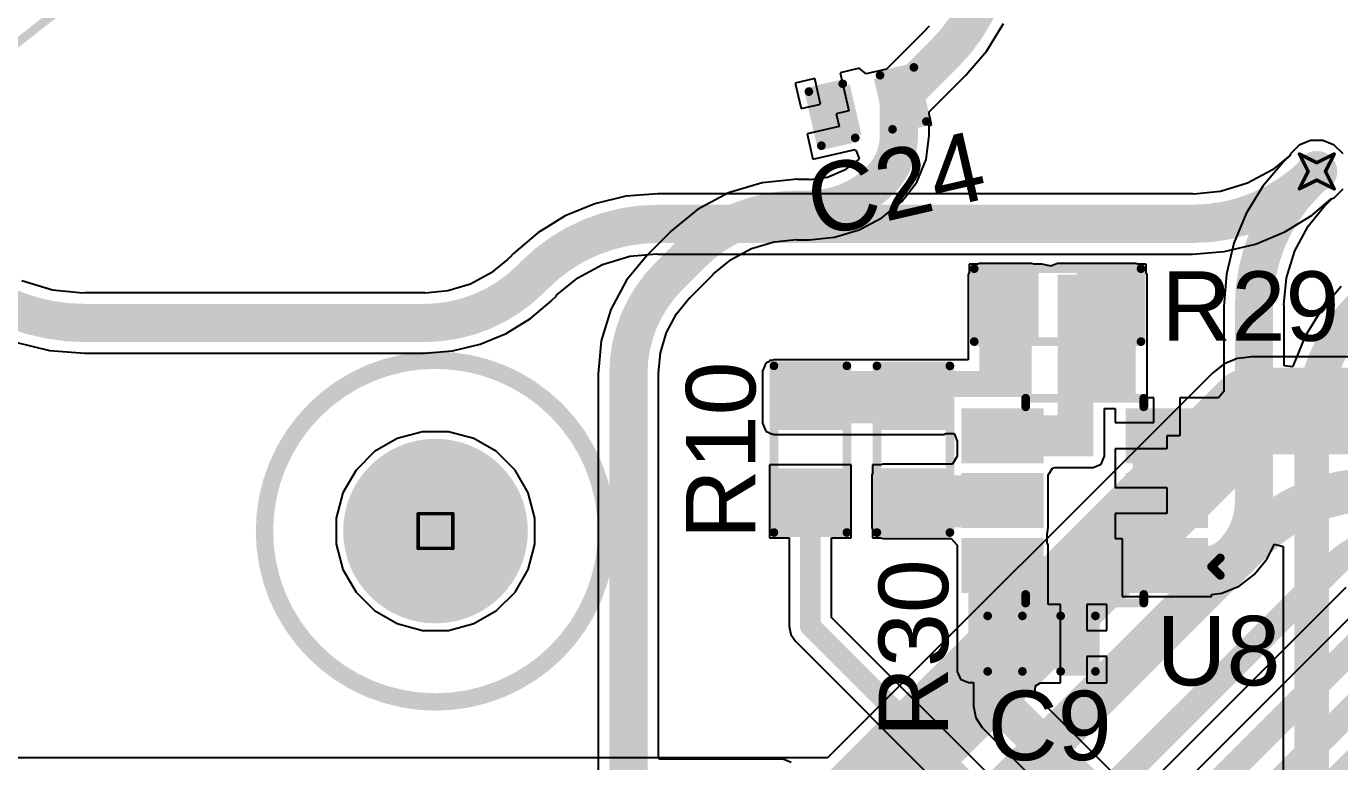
# Model space of a CAD drawing. Header units: millimetres. Extents: x -2 to 282, y -53 to 22.
# Drawn here: x 10.03 to 29.23, y -6.78 to 3.98 of the extents above; entities that cross this region are included whole.
import ezdxf

# ---------------------------------------------------------------- set-up
doc = ezdxf.new("R2010")
doc.units = ezdxf.units.MM
for name, color, linetype in [('BottomLayer', 5, 'Continuous'), ('BottomSolder', 6, 'Continuous'), ('DrillDrawing', 1, 'Continuous'), ('Mechanical1', 6, 'Continuous'), ('Mechanical2', 216, 'Continuous'), ('MultiLayer', 9, 'Continuous'), ('PadHoleLayer', 156, 'Continuous'), ('TopLayer', 1, 'Continuous'), ('TopOverlay', 2, 'Continuous'), ('TopPaste', 8, 'Continuous'), ('TopSolder', 216, 'Continuous'), ('ViaHoleLayer', 16, 'Continuous')]:
    doc.layers.add(name, color=color, linetype=linetype)
doc.styles.add('Arial', font='', dxfattribs={"height": 0.2})
doc.styles.get('Arial').set_extended_font_data('Arial')

# ---------------------------------------------------------------- blocks, each defined once
blk = doc.blocks.new('R___0603_11')
at = {"layer": 'TopLayer'}
for points in [[(-0.381, 0.4445), (-0.381, -0.4445), (-1.143, -0.4445), (-1.143, 0.4445)], [(1.143, 0.4445), (1.143, -0.4445), (0.381, -0.4445), (0.381, 0.4445)]]:
    blk.add_hatch(color=1, dxfattribs=at).paths.add_polyline_path(points)
at = {"layer": 'TopPaste'}
for points in [[(-0.381, 0.4445), (-0.381, -0.4445), (-1.143, -0.4445), (-1.143, 0.4445)], [(1.143, 0.4445), (1.143, -0.4445), (0.381, -0.4445), (0.381, 0.4445)]]:
    blk.add_hatch(color=8, dxfattribs=at).paths.add_polyline_path(points)
at = {"layer": 'TopSolder'}
for points in [[(-0.2794, 0.5461), (-0.2794, -0.5461), (-1.2446, -0.5461), (-1.2446, 0.5461)], [(1.2446, 0.5461), (1.2446, -0.5461), (0.2794, -0.5461), (0.2794, 0.5461)]]:
    blk.add_hatch(color=216, dxfattribs=at).paths.add_polyline_path(points)
at = {"layer": 'TopOverlay', "const_width": 0.127}
for points in [[(-1.2192, 0.5334), (-1.2192, -0.5334)], [(-1.2192, 0.5334), (1.2192, 0.5334)], [(1.2192, 0.5334), (1.2192, -0.5334)], [(-1.2192, -0.5334), (1.2192, -0.5334)]]:
    blk.add_lwpolyline(points, dxfattribs=at)
at = {"layer": 'TopOverlay', "const_width": 0.0635}
for points in [[(-1.25095, 0.5334, 1), (-1.18745, 0.5334, 1)], [(-1.25095, 0.5334, 1), (-1.18745, 0.5334, 1)], [(1.18745, 0.5334, 1), (1.25095, 0.5334, 1)], [(1.18745, 0.5334, 1), (1.25095, 0.5334, 1)], [(-1.25095, -0.5334, 1), (-1.18745, -0.5334, 1)], [(-1.25095, -0.5334, 1), (-1.18745, -0.5334, 1)], [(1.18745, -0.5334, 1), (1.25095, -0.5334, 1)], [(1.18745, -0.5334, 1), (1.25095, -0.5334, 1)]]:
    blk.add_lwpolyline(points, format="xyb", close=True, dxfattribs=at)
blk = doc.blocks.new('R___0603_12')
at = {"layer": 'TopLayer'}
for points in [[(-0.381, 0.4445), (-0.381, -0.4445), (-1.143, -0.4445), (-1.143, 0.4445)], [(1.143, 0.4445), (1.143, -0.4445), (0.381, -0.4445), (0.381, 0.4445)]]:
    blk.add_hatch(color=1, dxfattribs=at).paths.add_polyline_path(points)
at = {"layer": 'TopPaste'}
for points in [[(-0.381, 0.4445), (-0.381, -0.4445), (-1.143, -0.4445), (-1.143, 0.4445)], [(1.143, 0.4445), (1.143, -0.4445), (0.381, -0.4445), (0.381, 0.4445)]]:
    blk.add_hatch(color=8, dxfattribs=at).paths.add_polyline_path(points)
at = {"layer": 'TopSolder'}
for points in [[(-0.2794, 0.5461), (-0.2794, -0.5461), (-1.2446, -0.5461), (-1.2446, 0.5461)], [(1.2446, 0.5461), (1.2446, -0.5461), (0.2794, -0.5461), (0.2794, 0.5461)]]:
    blk.add_hatch(color=216, dxfattribs=at).paths.add_polyline_path(points)
at = {"layer": 'TopOverlay', "const_width": 0.127}
for points in [[(1.2192, 0.5334), (-1.2192, 0.5334)], [(-1.2192, 0.5334), (-1.2192, -0.5334)], [(1.2192, 0.5334), (1.2192, -0.5334)], [(1.2192, -0.5334), (-1.2192, -0.5334)]]:
    blk.add_lwpolyline(points, dxfattribs=at)
at = {"layer": 'TopOverlay', "const_width": 0.0635}
for points in [[(-1.25095, 0.5334, 1), (-1.18745, 0.5334, 1)], [(-1.25095, 0.5334, 1), (-1.18745, 0.5334, 1)], [(1.18745, 0.5334, 1), (1.25095, 0.5334, 1)], [(1.18745, 0.5334, 1), (1.25095, 0.5334, 1)], [(-1.25095, -0.5334, 1), (-1.18745, -0.5334, 1)], [(-1.25095, -0.5334, 1), (-1.18745, -0.5334, 1)], [(1.18745, -0.5334, 1), (1.25095, -0.5334, 1)], [(1.18745, -0.5334, 1), (1.25095, -0.5334, 1)]]:
    blk.add_lwpolyline(points, format="xyb", close=True, dxfattribs=at)
blk = doc.blocks.new('TS_1087E_B3D2_18')
at = {"layer": 'BottomLayer'}
h = blk.add_hatch(color=5, dxfattribs=at)
edge = h.paths.add_edge_path()
edge.add_arc((-1.05, 3.2), 0.9, 0, 360)
h = blk.add_hatch(color=5, dxfattribs=at)
edge = h.paths.add_edge_path()
edge.add_arc((1.05, 2.15), 0.8, 0, 360)
h = blk.add_hatch(color=5, dxfattribs=at)
edge = h.paths.add_edge_path()
edge.add_arc((1.05, -2.15), 0.8, 0, 360)
h = blk.add_hatch(color=5, dxfattribs=at)
edge = h.paths.add_edge_path()
edge.add_arc((-1.05, -3.2), 0.9, 0, 360)
at = {"layer": 'BottomSolder'}
h = blk.add_hatch(color=6, dxfattribs=at)
edge = h.paths.add_edge_path()
edge.add_arc((-1.05, 3.2), 1.002, 0, 360)
h = blk.add_hatch(color=6, dxfattribs=at)
edge = h.paths.add_edge_path()
edge.add_arc((1.05, 2.15), 0.902, 0, 360)
h = blk.add_hatch(color=6, dxfattribs=at)
edge = h.paths.add_edge_path()
edge.add_arc((1.05, -2.15), 0.902, 0, 360)
h = blk.add_hatch(color=6, dxfattribs=at)
edge = h.paths.add_edge_path()
edge.add_arc((-1.05, -3.2), 1.002, 0, 360)
at = {"layer": 'MultiLayer'}
h = blk.add_hatch(color=9, dxfattribs=at)
edge = h.paths.add_edge_path()
edge.add_arc((-1.05, 3.2), 0.9, 0, 360)
h = blk.add_hatch(color=9, dxfattribs=at)
edge = h.paths.add_edge_path()
edge.add_arc((1.05, 2.15), 0.8, 0, 360)
h = blk.add_hatch(color=9, dxfattribs=at)
edge = h.paths.add_edge_path()
edge.add_arc((1.05, -2.15), 0.8, 0, 360)
h = blk.add_hatch(color=9, dxfattribs=at)
edge = h.paths.add_edge_path()
edge.add_arc((-1.05, -3.2), 0.9, 0, 360)
at = {"layer": 'PadHoleLayer'}
h = blk.add_hatch(color=156, dxfattribs=at)
edge = h.paths.add_edge_path()
edge.add_arc((-1.05, 3.2), 0.5, 0, 360)
h = blk.add_hatch(color=156, dxfattribs=at)
edge = h.paths.add_edge_path()
edge.add_arc((1.05, 2.15), 0.45, 0, 360)
h = blk.add_hatch(color=156, dxfattribs=at)
edge = h.paths.add_edge_path()
edge.add_arc((1.05, -2.15), 0.45, 0, 360)
h = blk.add_hatch(color=156, dxfattribs=at)
edge = h.paths.add_edge_path()
edge.add_arc((-1.05, -3.2), 0.5, 0, 360)
at = {"layer": 'TopLayer'}
h = blk.add_hatch(color=1, dxfattribs=at)
edge = h.paths.add_edge_path()
edge.add_arc((-1.05, 3.2), 0.9, 0, 360)
h = blk.add_hatch(color=1, dxfattribs=at)
edge = h.paths.add_edge_path()
edge.add_arc((1.05, 2.15), 0.8, 0, 360)
h = blk.add_hatch(color=1, dxfattribs=at)
edge = h.paths.add_edge_path()
edge.add_arc((1.05, -2.15), 0.8, 0, 360)
h = blk.add_hatch(color=1, dxfattribs=at)
edge = h.paths.add_edge_path()
edge.add_arc((-1.05, -3.2), 0.9, 0, 360)
at = {"layer": 'TopSolder'}
h = blk.add_hatch(color=216, dxfattribs=at)
edge = h.paths.add_edge_path()
edge.add_arc((-1.05, 3.2), 1.002, 0, 360)
h = blk.add_hatch(color=216, dxfattribs=at)
edge = h.paths.add_edge_path()
edge.add_arc((1.05, 2.15), 0.902, 0, 360)
h = blk.add_hatch(color=216, dxfattribs=at)
edge = h.paths.add_edge_path()
edge.add_arc((1.05, -2.15), 0.902, 0, 360)
h = blk.add_hatch(color=216, dxfattribs=at)
edge = h.paths.add_edge_path()
edge.add_arc((-1.05, -3.2), 1.002, 0, 360)
at = {"layer": 'TopOverlay', "const_width": 0.127}
for points in [[(0.203, 3.937), (1.194, 3.937)], [(1.194, 3.175), (1.194, 3.937)], [(-1.575, -1.854), (-1.575, 1.93)], [(-2.007, 1.168), (-1.579, 1.168)], [(-2.007, -1.092), (-2.007, 1.168)], [(-1.575, 1.164), (-1.579, 1.168)], [(1.194, -0.991), (1.194, 1.092)], [(-2.007, -1.092), (-1.579, -1.092)], [(1.194, -3.937), (1.194, -3.175)], [(0.203, -3.937), (1.194, -3.937)]]:
    blk.add_lwpolyline(points, dxfattribs=at)
at = {"layer": 'TopOverlay', "const_width": 0.0635}
for points in [[(0.171, 3.937, 1), (0.235, 3.937, 1)], [(1.162, 3.937, 1), (1.226, 3.937, 1)], [(1.162, 3.937, 1), (1.226, 3.937, 1)], [(1.162, 3.175, 1), (1.226, 3.175, 1)], [(-1.607, 1.93, 1), (-1.543, 1.93, 1)], [(-2.038, 1.168, 1), (-1.975, 1.168, 1)], [(-2.038, 1.168, 1), (-1.975, 1.168, 1)], [(-1.611, 1.168, 1), (-1.548, 1.168, 1)], [(-1.611, 1.168, 1), (-1.548, 1.168, 1)], [(-1.607, 1.164, 1), (-1.543, 1.164, 1)], [(1.162, 1.092, 1), (1.226, 1.092, 1)], [(1.162, -0.991, 1), (1.226, -0.991, 1)], [(-2.038, -1.092, 1), (-1.975, -1.092, 1)], [(-2.038, -1.092, 1), (-1.975, -1.092, 1)], [(-1.611, -1.092, 1), (-1.548, -1.092, 1)], [(-1.607, -1.854, 1), (-1.543, -1.854, 1)], [(1.162, -3.175, 1), (1.226, -3.175, 1)], [(0.171, -3.937, 1), (0.235, -3.937, 1)], [(1.162, -3.937, 1), (1.226, -3.937, 1)], [(1.162, -3.937, 1), (1.226, -3.937, 1)]]:
    blk.add_lwpolyline(points, format="xyb", close=True, dxfattribs=at)
blk = doc.blocks.new('C___0402_34')
at = {"layer": 'TopLayer'}
for points in [[(-0.699, -0.318), (-0.699, 0.318), (-0.241, 0.318), (-0.241, -0.318)], [(0.241, -0.318), (0.241, 0.318), (0.699, 0.318), (0.699, -0.318)]]:
    blk.add_hatch(color=1, dxfattribs=at).paths.add_polyline_path(points)
at = {"layer": 'TopPaste'}
for points in [[(-0.699, -0.318), (-0.699, 0.318), (-0.241, 0.318), (-0.241, -0.318)], [(0.241, -0.318), (0.241, 0.318), (0.699, 0.318), (0.699, -0.318)]]:
    blk.add_hatch(color=8, dxfattribs=at).paths.add_polyline_path(points)
at = {"layer": 'TopSolder'}
for points in [[(-0.759, -0.377), (-0.759, 0.377), (-0.181, 0.377), (-0.181, -0.377)], [(0.181, -0.377), (0.181, 0.377), (0.759, 0.377), (0.759, -0.377)]]:
    blk.add_hatch(color=216, dxfattribs=at).paths.add_polyline_path(points)
at = {"layer": 'TopOverlay', "const_width": 0.127}
for points in [[(-0.279, 0.406), (-0.787, 0.406)], [(-0.787, -0.406), (-0.787, 0.406)], [(0.787, 0.406), (0.279, 0.406)], [(0.787, -0.406), (0.787, 0.406)], [(-0.279, -0.406), (-0.787, -0.406)], [(0.787, -0.406), (0.279, -0.406)]]:
    blk.add_lwpolyline(points, dxfattribs=at)
at = {"layer": 'TopOverlay', "const_width": 0.0635}
for points in [[(-0.819, 0.406, 1), (-0.756, 0.406, 1)], [(-0.819, 0.406, 1), (-0.756, 0.406, 1)], [(-0.311, 0.406, 1), (-0.248, 0.406, 1)], [(0.248, 0.406, 1), (0.311, 0.406, 1)], [(0.756, 0.406, 1), (0.819, 0.406, 1)], [(0.756, 0.406, 1), (0.819, 0.406, 1)], [(-0.819, -0.406, 1), (-0.756, -0.406, 1)], [(-0.819, -0.406, 1), (-0.756, -0.406, 1)], [(-0.311, -0.406, 1), (-0.248, -0.406, 1)], [(0.248, -0.406, 1), (0.311, -0.406, 1)], [(0.756, -0.406, 1), (0.819, -0.406, 1)], [(0.756, -0.406, 1), (0.819, -0.406, 1)]]:
    blk.add_lwpolyline(points, format="xyb", close=True, dxfattribs=at)
blk = doc.blocks.new('R___0603_40')
at = {"layer": 'TopLayer'}
for points in [[(-0.381, 0.4445), (-0.381, -0.4445), (-1.143, -0.4445), (-1.143, 0.4445)], [(1.143, 0.4445), (1.143, -0.4445), (0.381, -0.4445), (0.381, 0.4445)]]:
    blk.add_hatch(color=1, dxfattribs=at).paths.add_polyline_path(points)
at = {"layer": 'TopPaste'}
for points in [[(-0.381, 0.4445), (-0.381, -0.4445), (-1.143, -0.4445), (-1.143, 0.4445)], [(1.143, 0.4445), (1.143, -0.4445), (0.381, -0.4445), (0.381, 0.4445)]]:
    blk.add_hatch(color=8, dxfattribs=at).paths.add_polyline_path(points)
at = {"layer": 'TopSolder'}
for points in [[(-0.2794, 0.5461), (-0.2794, -0.5461), (-1.2446, -0.5461), (-1.2446, 0.5461)], [(1.2446, 0.5461), (1.2446, -0.5461), (0.2794, -0.5461), (0.2794, 0.5461)]]:
    blk.add_hatch(color=216, dxfattribs=at).paths.add_polyline_path(points)
at = {"layer": 'TopOverlay', "const_width": 0.127}
for points in [[(1.2192, 0.5334), (-1.2192, 0.5334)], [(-1.2192, -0.5334), (-1.2192, 0.5334)], [(1.2192, -0.5334), (1.2192, 0.5334)], [(1.2192, -0.5334), (-1.2192, -0.5334)]]:
    blk.add_lwpolyline(points, dxfattribs=at)
at = {"layer": 'TopOverlay', "const_width": 0.0635}
for points in [[(-1.25095, 0.5334, 1), (-1.18745, 0.5334, 1)], [(-1.25095, 0.5334, 1), (-1.18745, 0.5334, 1)], [(1.18745, 0.5334, 1), (1.25095, 0.5334, 1)], [(1.18745, 0.5334, 1), (1.25095, 0.5334, 1)], [(-1.25095, -0.5334, 1), (-1.18745, -0.5334, 1)], [(-1.25095, -0.5334, 1), (-1.18745, -0.5334, 1)], [(1.18745, -0.5334, 1), (1.25095, -0.5334, 1)], [(1.18745, -0.5334, 1), (1.25095, -0.5334, 1)]]:
    blk.add_lwpolyline(points, format="xyb", close=True, dxfattribs=at)
blk = doc.blocks.new('C___0402_68')
at = {"layer": 'TopLayer'}
for points in [[(-0.699, -0.318), (-0.699, 0.318), (-0.241, 0.318), (-0.241, -0.318)], [(0.241, -0.318), (0.241, 0.318), (0.699, 0.318), (0.699, -0.318)]]:
    blk.add_hatch(color=1, dxfattribs=at).paths.add_polyline_path(points)
at = {"layer": 'TopPaste'}
for points in [[(-0.699, -0.318), (-0.699, 0.318), (-0.241, 0.318), (-0.241, -0.318)], [(0.241, -0.318), (0.241, 0.318), (0.699, 0.318), (0.699, -0.318)]]:
    blk.add_hatch(color=8, dxfattribs=at).paths.add_polyline_path(points)
at = {"layer": 'TopSolder'}
for points in [[(-0.758, -0.377), (-0.758, 0.377), (-0.181, 0.377), (-0.181, -0.377)], [(0.181, -0.377), (0.181, 0.377), (0.758, 0.377), (0.758, -0.377)]]:
    blk.add_hatch(color=216, dxfattribs=at).paths.add_polyline_path(points)
at = {"layer": 'TopOverlay', "const_width": 0.127}
for points in [[(-0.279, 0.406), (-0.787, 0.406)], [(-0.787, 0.406), (-0.787, -0.406)], [(0.787, 0.406), (0.279, 0.406)], [(0.787, 0.406), (0.787, -0.406)], [(-0.279, -0.406), (-0.787, -0.406)], [(0.787, -0.406), (0.279, -0.406)]]:
    blk.add_lwpolyline(points, dxfattribs=at)
at = {"layer": 'TopOverlay', "const_width": 0.0635}
for points in [[(-0.819, 0.406, 1), (-0.756, 0.406, 1)], [(-0.819, 0.406, 1), (-0.756, 0.406, 1)], [(-0.311, 0.406, 1), (-0.248, 0.406, 1)], [(0.248, 0.406, 1), (0.311, 0.406, 1)], [(0.756, 0.406, 1), (0.819, 0.406, 1)], [(0.756, 0.406, 1), (0.819, 0.406, 1)], [(-0.819, -0.406, 1), (-0.756, -0.406, 1)], [(-0.819, -0.406, 1), (-0.756, -0.406, 1)], [(-0.311, -0.406, 1), (-0.248, -0.406, 1)], [(0.248, -0.406, 1), (0.311, -0.406, 1)], [(0.756, -0.406, 1), (0.819, -0.406, 1)], [(0.756, -0.406, 1), (0.819, -0.406, 1)]]:
    blk.add_lwpolyline(points, format="xyb", close=True, dxfattribs=at)
blk = doc.blocks.new('TSOT_23_6_73')
at = {"layer": 'TopLayer'}
for points in [[(-1.7, 1.25), (-0.7, 1.25), (-0.7, 0.65), (-1.7, 0.65)], [(0.7, 1.25), (1.7, 1.25), (1.7, 0.65), (0.7, 0.65)], [(-1.7, 0.3), (-0.7, 0.3), (-0.7, -0.3), (-1.7, -0.3)], [(0.7, 0.3), (1.7, 0.3), (1.7, -0.3), (0.7, -0.3)], [(-1.7, -0.65), (-0.7, -0.65), (-0.7, -1.25), (-1.7, -1.25)], [(0.7, -0.65), (1.7, -0.65), (1.7, -1.25), (0.7, -1.25)]]:
    blk.add_hatch(color=1, dxfattribs=at).paths.add_polyline_path(points)
at = {"layer": 'TopPaste'}
for points in [[(-1.7, 1.25), (-0.7, 1.25), (-0.7, 0.65), (-1.7, 0.65)], [(0.7, 1.25), (1.7, 1.25), (1.7, 0.65), (0.7, 0.65)], [(-1.7, 0.3), (-0.7, 0.3), (-0.7, -0.3), (-1.7, -0.3)], [(0.7, 0.3), (1.7, 0.3), (1.7, -0.3), (0.7, -0.3)], [(-1.7, -0.65), (-0.7, -0.65), (-0.7, -1.25), (-1.7, -1.25)], [(0.7, -0.65), (1.7, -0.65), (1.7, -1.25), (0.7, -1.25)]]:
    blk.add_hatch(color=8, dxfattribs=at).paths.add_polyline_path(points)
at = {"layer": 'TopSolder'}
for points in [[(-1.802, 1.352), (-0.598, 1.352), (-0.598, 0.548), (-1.802, 0.548)], [(0.598, 1.352), (1.802, 1.352), (1.802, 0.548), (0.598, 0.548)], [(-1.802, 0.402), (-0.598, 0.402), (-0.598, -0.402), (-1.802, -0.402)], [(0.598, 0.402), (1.802, 0.402), (1.802, -0.402), (0.598, -0.402)], [(-1.802, -0.548), (-0.598, -0.548), (-0.598, -1.352), (-1.802, -1.352)], [(0.598, -0.548), (1.802, -0.548), (1.802, -1.352), (0.598, -1.352)]]:
    blk.add_hatch(color=216, dxfattribs=at).paths.add_polyline_path(points)
at = {"layer": 'TopOverlay', "const_width": 0.127}
for points in [[(-0.864, 1.499), (-0.864, 1.372)], [(0.864, 1.499), (-0.864, 1.499)], [(0.864, 1.499), (0.864, 1.372)], [(-1.854, 0.965), (-1.981, 1.092)], [(-1.981, 1.092), (-1.981, 0.838)], [(-1.854, 0.965), (-1.981, 0.838)], [(-0.864, -1.372), (-0.864, -1.499)], [(0.864, -1.372), (0.864, -1.499)], [(0.864, -1.499), (-0.864, -1.499)]]:
    blk.add_lwpolyline(points, dxfattribs=at)
at = {"layer": 'TopOverlay', "const_width": 0.0635}
for points in [[(-0.895, 1.499, 1), (-0.832, 1.499, 1)], [(-0.895, 1.499, 1), (-0.832, 1.499, 1)], [(0.832, 1.499, 1), (0.895, 1.499, 1)], [(0.832, 1.499, 1), (0.895, 1.499, 1)], [(-0.895, 1.372, 1), (-0.832, 1.372, 1)], [(0.832, 1.372, 1), (0.895, 1.372, 1)], [(-2.013, 1.092, 1), (-1.949, 1.092, 1)], [(-2.013, 1.092, 1), (-1.949, 1.092, 1)], [(-1.886, 0.965, 1), (-1.822, 0.965, 1)], [(-1.886, 0.965, 1), (-1.822, 0.965, 1)], [(-2.013, 0.838, 1), (-1.949, 0.838, 1)], [(-2.013, 0.838, 1), (-1.949, 0.838, 1)], [(-0.895, -1.372, 1), (-0.832, -1.372, 1)], [(0.832, -1.372, 1), (0.895, -1.372, 1)], [(-0.895, -1.499, 1), (-0.832, -1.499, 1)], [(-0.895, -1.499, 1), (-0.832, -1.499, 1)], [(0.832, -1.499, 1), (0.895, -1.499, 1)], [(0.832, -1.499, 1), (0.895, -1.499, 1)]]:
    blk.add_lwpolyline(points, format="xyb", close=True, dxfattribs=at)

msp = doc.modelspace()

# ---------------------------------------------------------------- hatches: boundary and pattern name
at = {"layer": 'BottomLayer'}
h = msp.add_hatch(color=5, dxfattribs=at)
edge = h.paths.add_edge_path()
edge.add_arc((28.89, 1.853), 0.3, 0, 360)
h = msp.add_hatch(color=5, dxfattribs=at)
edge = h.paths.add_edge_path()
edge.add_arc((16.009, -3.408), 1.3, 0, 360)
at = {"layer": 'BottomSolder'}
h = msp.add_hatch(color=6, dxfattribs=at)
edge = h.paths.add_edge_path()
edge.add_arc((16.009, -3.408), 1.35, 0, 360)
at = {"layer": 'MultiLayer'}
h = msp.add_hatch(color=9, dxfattribs=at)
edge = h.paths.add_edge_path()
edge.add_arc((16.009, -3.408), 1.3, 0, 360)
at = {"layer": 'PadHoleLayer'}
h = msp.add_hatch(color=156, dxfattribs=at)
edge = h.paths.add_edge_path()
edge.add_arc((16.009, -3.408), 1.05, 0, 360)
at = {"layer": 'TopLayer'}
h = msp.add_hatch(color=1, dxfattribs=at)
edge = h.paths.add_edge_path()
edge.add_arc((28.89, 1.853), 0.3, 0, 360)
for points in [[(23.959, -1.449), (24.721, -1.449), (24.721, 0.342), (23.959, 0.342)], [(25.102, -2.313), (25.623, -2.313), (25.623, 0.342), (25.102, 0.342)], [(25.102, -1.449), (26.245, -1.449), (26.245, 0.342), (25.102, 0.342)], [(20.955, -1.83), (23.439, -1.83), (23.439, -1.068), (20.955, -1.068)], [(21.031, -1.449), (24.721, -1.449), (24.721, -1.068), (21.031, -1.068)], [(23.798, -2.313), (25.623, -2.313), (25.623, -1.713), (23.798, -1.713)], [(26.198, -3.263), (27.198, -3.263), (27.198, -1.713), (26.198, -1.713)], [(22.55, -3.354), (24.798, -3.354), (24.798, -2.592), (22.55, -2.592)], [(23.798, -5.46), (24.798, -5.46), (24.798, -3.613), (23.798, -3.613)]]:
    msp.add_hatch(color=1, dxfattribs=at).paths.add_polyline_path(points)
h = msp.add_hatch(color=1, dxfattribs=at)
edge = h.paths.add_edge_path()
edge.add_arc((16.009, -3.408), 1.3, 0, 360)
at = {"layer": 'TopSolder'}
h = msp.add_hatch(color=216, dxfattribs=at)
edge = h.paths.add_edge_path()
edge.add_arc((16.009, -3.408), 1.35, 0, 360)
at = {"layer": 'ViaHoleLayer'}
h = msp.add_hatch(color=16, dxfattribs=at)
edge = h.paths.add_edge_path()
edge.add_arc((28.89, 1.853), 0.15, 0, 360)

# ---------------------------------------------------------------- linework, layer by layer
at = {"layer": 'BottomLayer'}
for p, q in [((28.8, 2.305), (28.634, 2.236)), ((28.98, 2.305), (28.8, 2.305)), ((29.146, 2.236), (28.98, 2.305)), ((28.634, 2.236), (28.507, 2.109)), ((29.274, 2.109), (29.146, 2.236)), ((28.497, 2.085), (28.241, 1.875)), ((28.507, 2.109), (28.497, 2.085)), ((28.241, 1.875), (27.877, 1.68)), ((27.482, 1.56), (27.091, 1.522)), ((27.877, 1.68), (27.482, 1.56)), ((29.146, 1.469), (29.274, 1.597)), ((18.336, 1.381), (17.904, 1.202)), ((18.791, 1.49), (18.336, 1.381)), ((19.257, 1.527), (18.791, 1.49)), ((19.257, 1.526), (19.257, 1.527)), ((27.071, 1.526), (19.257, 1.526)), ((27.091, 1.522), (27.071, 1.526)), ((28.823, 1.214), (29.099, 1.45)), ((29.099, 1.45), (29.146, 1.469)), ((17.904, 1.202), (17.505, 0.957)), ((28.424, 0.97), (28.823, 1.214)), ((27.992, 0.791), (28.424, 0.97)), ((17.505, 0.957), (17.149, 0.654)), ((27.537, 0.681), (27.992, 0.791)), ((17.087, 0.59), (17.061, 0.563)), ((17.088, 0.591), (17.087, 0.59)), ((17.149, 0.654), (17.088, 0.591)), ((17.149, 0.654), (17.149, 0.654)), ((18.452, 0.491), (18.847, 0.611)), ((18.847, 0.611), (19.238, 0.649)), ((19.238, 0.649), (19.257, 0.645)), ((19.257, 0.645), (27.071, 0.645)), ((27.071, 0.645), (27.537, 0.681)), ((27.071, 0.645), (27.071, 0.645)), ((17.061, 0.563), (16.824, 0.369)), ((18.088, 0.296), (18.452, 0.491)), ((10.412, 0.115), (9.962, 0.252)), ((16.519, 0.206), (16.189, 0.106)), ((16.824, 0.369), (16.519, 0.206)), ((17.784, 0.047), (18.088, 0.296)), ((10.856, 0.071), (10.412, 0.115)), ((10.881, 0.076), (10.856, 0.071)), ((15.846, 0.076), (10.881, 0.076)), ((15.86, 0.073), (15.846, 0.076)), ((16.189, 0.106), (15.86, 0.073)), ((17.71, -0.032), (17.773, 0.03)), ((17.773, 0.03), (17.784, 0.047)), ((17.395, -0.3), (17.708, -0.033)), ((17.708, -0.033), (17.71, -0.032)), ((17.043, -0.517), (17.395, -0.3)), ((16.66, -0.675), (17.043, -0.517)), ((9.868, -0.645), (10.368, -0.766)), ((10.368, -0.766), (10.881, -0.806)), ((16.258, -0.771), (16.66, -0.675)), ((10.881, -0.806), (10.881, -0.804)), ((10.881, -0.804), (15.846, -0.804)), ((15.846, -0.804), (15.848, -0.804)), ((15.848, -0.804), (16.258, -0.771)), ((27.648, -0.918), (27.535, -0.964)), ((27.727, -0.885), (27.648, -0.918)), ((27.83, -0.872), (27.727, -0.885)), ((27.932, -0.858), (27.83, -0.872)), ((27.933, -0.858), (27.932, -0.858)), ((41.051, -0.858), (27.933, -0.858)), ((27.371, -1.091), (21.736, -6.725)), ((27.535, -0.964), (27.371, -1.091)), ((27.371, -1.091), (27.371, -1.091)), ((15.448, -2.055), (15.117, -2.246)), ((15.818, -1.956), (15.448, -2.055)), ((16.2, -1.956), (15.818, -1.956)), ((16.57, -2.055), (16.2, -1.956)), ((16.901, -2.246), (16.57, -2.055)), ((15.117, -2.246), (14.847, -2.517)), ((17.171, -2.517), (16.901, -2.246)), ((14.847, -2.517), (14.656, -2.848)), ((17.362, -2.848), (17.171, -2.517)), ((14.656, -2.848), (14.557, -3.217)), ((17.461, -3.217), (17.362, -2.848)), ((14.557, -3.217), (14.557, -3.6)), ((17.461, -3.6), (17.461, -3.217)), ((14.557, -3.6), (14.656, -3.969)), ((17.362, -3.969), (17.461, -3.6)), ((14.656, -3.969), (14.847, -4.3)), ((17.171, -4.3), (17.362, -3.969)), ((29.882, -4.162), (20.979, -13.064)), ((14.847, -4.3), (15.117, -4.571)), ((16.901, -4.571), (17.171, -4.3)), ((21.166, -12.382), (29.317, -4.231)), ((15.117, -4.571), (15.448, -4.762)), ((16.57, -4.762), (16.901, -4.571)), ((15.448, -4.762), (15.818, -4.861)), ((16.2, -4.861), (16.57, -4.762)), ((15.818, -4.861), (16.2, -4.861)), ((21.736, -6.725), (9.305, -6.725))]:
    msp.add_line(p, q, dxfattribs=at)
for points, const_width in [([(10.881, -0.364, -0.414214), (8.045, 2.472)], 0.559), ([(28.867, 1.83, -0.198912), (27.071, 1.086)], 0.559), ([(17.461, 0.342, -0.198912), (19.257, 1.086)], 0.559), ([(17.399, 0.279, -0.198912), (15.846, -0.364)], 0.559), ([(27.953, -3.543, -0.198912), (29.749, -2.799)], 0.635), ([(29.159, -3.895, -0.198912), (29.97, -3.559)], 0.381)]:
    msp.add_lwpolyline(points, format="xyb", dxfattribs=dict(at, const_width=const_width))
for points, const_width in [([(28.867, 1.83), (28.89, 1.853)], 0.559), ([(19.257, 1.086), (27.071, 1.086)], 0.559), ([(17.399, 0.279), (17.461, 0.342)], 0.559), ([(10.881, -0.364), (15.846, -0.364)], 0.559), ([(22.065, -7.52), (27.932, -1.652)], 1.27), ([(27.932, -1.652), (38.818, -1.652)], 1.27), ([(20.301, -11.195), (27.953, -3.543)], 0.635), ([(20.919, -12.135), (29.159, -3.895)], 0.381), ([(21.227, -13.311), (30.335, -4.204)], 0.381), ([(20.092, -15.324), (30.482, -4.934)], 0.381), ([(19.888, -16.334), (30.38, -5.842)], 0.381)]:
    msp.add_lwpolyline(points, dxfattribs=dict(at, const_width=const_width))
for points, const_width in [([(28.75, 1.853, 1), (29.03, 1.853, 1)], 0.279), ([(28.727, 1.83, 1), (29.007, 1.83, 1)], 0.279), ([(28.727, 1.83, 1), (29.007, 1.83, 1)], 0.279), ([(19.118, 1.086, 1), (19.397, 1.086, 1)], 0.279), ([(19.118, 1.086, 1), (19.397, 1.086, 1)], 0.279), ([(26.931, 1.086, 1), (27.21, 1.086, 1)], 0.279), ([(26.931, 1.086, 1), (27.21, 1.086, 1)], 0.279), ([(17.322, 0.342, 1), (17.601, 0.342, 1)], 0.279), ([(17.322, 0.342, 1), (17.601, 0.342, 1)], 0.279), ([(17.259, 0.279, 1), (17.539, 0.279, 1)], 0.279), ([(17.259, 0.279, 1), (17.539, 0.279, 1)], 0.279), ([(10.741, -0.364, 1), (11.021, -0.364, 1)], 0.279), ([(10.741, -0.364, 1), (11.021, -0.364, 1)], 0.279), ([(15.706, -0.364, 1), (15.985, -0.364, 1)], 0.279), ([(15.706, -0.364, 1), (15.985, -0.364, 1)], 0.279), ([(27.615, -1.652, 1), (28.25, -1.652, 1)], 0.635), ([(27.615, -1.652, 1), (28.25, -1.652, 1)], 0.635), ([(27.794, -3.543, 1), (28.111, -3.543, 1)], 0.318), ([(27.794, -3.543, 1), (28.111, -3.543, 1)], 0.318), ([(29.064, -3.895, 1), (29.254, -3.895, 1)], 0.191), ([(29.064, -3.895, 1), (29.254, -3.895, 1)], 0.191)]:
    msp.add_lwpolyline(points, format="xyb", close=True, dxfattribs=dict(at, const_width=const_width))
at = {"layer": 'DrillDrawing', "const_width": 0.0508}
for points in [[(28.636, 2.107), (28.89, 1.98)], [(28.636, 2.107), (28.763, 1.853)], [(28.89, 1.98), (29.144, 2.107)], [(29.017, 1.853), (29.144, 2.107)], [(28.636, 1.599), (28.763, 1.853)], [(28.636, 1.599), (28.89, 1.726)], [(28.89, 1.726), (29.144, 1.599)], [(29.017, 1.853), (29.144, 1.599)], [(15.755, -3.154), (16.263, -3.154)], [(15.755, -3.662), (15.755, -3.154)], [(16.263, -3.662), (16.263, -3.154)], [(15.755, -3.662), (16.263, -3.662)]]:
    msp.add_lwpolyline(points, dxfattribs=at)
at = {"layer": 'DrillDrawing', "const_width": 0.0254}
for points in [[(28.623, 2.107, 1), (28.649, 2.107, 1)], [(28.623, 2.107, 1), (28.649, 2.107, 1)], [(29.131, 2.107, 1), (29.157, 2.107, 1)], [(29.131, 2.107, 1), (29.157, 2.107, 1)], [(28.877, 1.98, 1), (28.903, 1.98, 1)], [(28.877, 1.98, 1), (28.903, 1.98, 1)], [(28.75, 1.853, 1), (28.776, 1.853, 1)], [(28.75, 1.853, 1), (28.776, 1.853, 1)], [(28.877, 1.726, 1), (28.903, 1.726, 1)], [(28.877, 1.726, 1), (28.903, 1.726, 1)], [(29.004, 1.853, 1), (29.03, 1.853, 1)], [(29.004, 1.853, 1), (29.03, 1.853, 1)], [(28.623, 1.599, 1), (28.649, 1.599, 1)], [(28.623, 1.599, 1), (28.649, 1.599, 1)], [(29.131, 1.599, 1), (29.157, 1.599, 1)], [(29.131, 1.599, 1), (29.157, 1.599, 1)], [(15.742, -3.154, 1), (15.768, -3.154, 1)], [(15.742, -3.154, 1), (15.768, -3.154, 1)], [(16.25, -3.154, 1), (16.276, -3.154, 1)], [(16.25, -3.154, 1), (16.276, -3.154, 1)], [(15.742, -3.662, 1), (15.768, -3.662, 1)], [(15.742, -3.662, 1), (15.768, -3.662, 1)], [(16.25, -3.662, 1), (16.276, -3.662, 1)], [(16.25, -3.662, 1), (16.276, -3.662, 1)]]:
    msp.add_lwpolyline(points, format="xyb", close=True, dxfattribs=at)
at = {"layer": 'Mechanical1', "const_width": 0.0127}
msp.add_lwpolyline([(0, 0, -3.218852), (-0.279, -38.414)], format="xyb", dxfattribs=at)
at = {"layer": 'Mechanical2', "const_width": 0.254}
msp.add_lwpolyline([(50.766, 5.478, -1.122171), (-0.294, -38.437)], format="xyb", dxfattribs=at)
at = {"layer": 'Mechanical2'}
for points, const_width in [([(18.509, -3.408, 1), (13.509, -3.408, 1)], 0.254), ([(13.446, -3.408, 1), (13.573, -3.408, 1)], 0.127), ([(18.446, -3.408, 1), (18.573, -3.408, 1)], 0.127)]:
    msp.add_lwpolyline(points, format="xyb", close=True, dxfattribs=dict(at, const_width=const_width))
at = {"layer": 'TopLayer'}
for p, q in [((23.138, 3.886), (23.05, 3.798)), ((23.223, 3.98), (23.138, 3.886)), ((23.138, 3.886), (23.138, 3.886)), ((24.065, 3.618), (24.309, 4.017)), ((23.05, 3.798), (22.6, 3.348)), ((23.761, 3.263), (24.065, 3.618)), ((22.208, 3.362), (21.924, 3.296)), ((21.924, 3.296), (22.052, 2.739)), ((22.21, 3.356), (22.208, 3.362)), ((22.305, 3.28), (22.21, 3.356)), ((22.6, 3.348), (22.305, 3.28)), ((21.553, 3.21), (21.268, 3.145)), ((21.268, 3.145), (21.354, 2.773)), ((21.638, 2.839), (21.553, 3.21)), ((23.223, 2.725), (23.671, 3.173)), ((23.671, 3.173), (23.761, 3.263)), ((23.761, 3.263), (23.761, 3.263)), ((21.354, 2.773), (21.638, 2.839)), ((22.052, 2.739), (21.867, 2.696)), ((21.867, 2.696), (21.91, 2.511)), ((23.223, 2.694), (23.223, 2.725)), ((23.259, 2.536), (23.223, 2.694)), ((21.91, 2.511), (21.439, 2.402)), ((23.223, 2.527), (23.259, 2.536)), ((23.223, 2.38), (23.223, 2.527)), ((21.439, 2.402), (21.525, 2.031)), ((23.179, 2.026), (23.226, 2.38)), ((23.226, 2.38), (23.223, 2.38)), ((28.8, 2.305), (28.634, 2.236)), ((28.98, 2.305), (28.8, 2.305)), ((29.146, 2.236), (28.98, 2.305)), ((21.525, 2.031), (22.145, 2.174)), ((22.145, 2.174), (22.159, 2.154)), ((22.159, 2.154), (22.2, 2.037)), ((28.634, 2.236), (28.507, 2.109)), ((29.274, 2.109), (29.146, 2.236)), ((22.192, 2.025), (21.988, 1.869)), ((22.2, 2.037), (22.192, 2.025)), ((23.043, 1.696), (23.179, 2.026)), ((28.405, 1.991), (28.101, 1.635)), ((28.494, 2.08), (28.405, 1.991)), ((28.405, 1.991), (28.405, 1.991)), ((28.507, 2.109), (28.494, 2.08)), ((21.298, 1.739), (20.785, 1.688)), ((21.298, 1.734), (21.298, 1.739)), ((21.469, 1.734), (21.298, 1.734)), ((21.483, 1.732), (21.469, 1.734)), ((21.738, 1.765), (21.483, 1.732)), ((21.988, 1.869), (21.738, 1.765)), ((20.293, 1.539), (19.839, 1.296)), ((20.785, 1.688), (20.293, 1.539)), ((22.825, 1.412), (23.043, 1.696)), ((28.101, 1.635), (27.856, 1.237)), ((29.146, 1.469), (29.274, 1.597)), ((22.533, 1.176), (22.823, 1.414)), ((22.823, 1.414), (22.825, 1.412)), ((28.762, 1.053), (29.011, 1.357)), ((29.011, 1.357), (29.028, 1.368)), ((29.028, 1.368), (29.117, 1.457)), ((29.117, 1.457), (29.146, 1.469)), ((19.839, 1.296), (19.441, 0.97)), ((22.202, 0.999), (22.533, 1.176)), ((27.856, 1.237), (27.677, 0.804)), ((19.444, 0.967), (19.109, 0.631)), ((19.441, 0.97), (19.444, 0.967)), ((21.843, 0.89), (22.202, 0.999)), ((28.567, 0.689), (28.762, 1.053)), ((20.63, 0.725), (20.957, 0.825)), ((20.957, 0.825), (21.284, 0.857)), ((21.284, 0.857), (21.298, 0.854)), ((21.298, 0.854), (21.469, 0.854)), ((21.469, 0.853), (21.843, 0.89)), ((21.469, 0.854), (21.469, 0.853)), ((27.677, 0.804), (27.568, 0.35)), ((19.106, 0.634), (18.8, 0.261)), ((19.109, 0.631), (19.106, 0.634)), ((20.328, 0.564), (20.63, 0.725)), ((28.447, 0.294), (28.567, 0.689)), ((20.074, 0.356), (20.328, 0.564)), ((23.929, 0.494), (23.807, 0.494)), ((23.807, 0.494), (23.807, 0.372)), ((23.959, 0.507), (23.929, 0.494)), ((24.721, 0.507), (23.959, 0.507)), ((24.752, 0.494), (24.721, 0.507)), ((24.874, 0.494), (24.752, 0.494)), ((25.001, 0.465), (24.874, 0.494)), ((24.874, 0.494), (24.874, 0.494)), ((25.102, 0.507), (25.001, 0.465)), ((26.245, 0.507), (25.102, 0.507)), ((26.276, 0.494), (26.245, 0.507)), ((26.398, 0.494), (26.276, 0.494)), ((26.398, 0.372), (26.398, 0.494)), ((18.8, 0.261), (18.572, -0.165)), ((19.731, 0.009), (20.067, 0.344)), ((20.067, 0.344), (20.074, 0.356)), ((23.807, 0.372), (23.794, 0.342)), ((23.794, 0.342), (23.794, -0.903)), ((26.41, 0.342), (26.398, 0.372)), ((26.41, -1.449), (26.41, 0.342)), ((27.568, 0.35), (27.531, -0.117)), ((28.409, -0.097), (28.447, 0.294)), ((19.532, -0.229), (19.722, 0.002)), ((19.722, 0.002), (19.731, 0.009)), ((29.246, 0.169), (28.964, -0.162)), ((18.572, -0.165), (18.432, -0.627)), ((27.531, -0.117), (27.532, -0.117)), ((27.532, -0.117), (27.532, -1.365)), ((28.413, -0.117), (28.409, -0.097)), ((28.413, -0.99), (28.413, -0.117)), ((28.964, -0.162), (28.722, -0.557)), ((19.386, -0.502), (19.532, -0.229)), ((19.296, -0.799), (19.386, -0.502)), ((28.722, -0.557), (28.544, -0.986)), ((18.432, -0.627), (18.385, -1.108)), ((19.266, -1.097), (19.296, -0.799)), ((20.838, -0.951), (20.79, -1.068)), ((20.892, -0.929), (20.838, -0.951)), ((20.928, -0.914), (20.892, -0.914)), ((20.892, -0.914), (20.892, -0.929)), ((20.955, -0.903), (20.928, -0.914)), ((23.794, -0.903), (20.955, -0.903)), ((18.385, -1.108), (18.388, -1.108)), ((18.388, -1.108), (18.388, -8.657)), ((19.269, -1.108), (19.266, -1.097)), ((19.269, -6.733), (19.269, -1.108)), ((20.79, -1.068), (20.79, -1.83)), ((28.54, -1.005), (28.413, -0.99)), ((28.544, -0.986), (28.54, -1.005)), ((26.417, -1.459), (26.41, -1.449)), ((26.508, -1.459), (26.417, -1.459)), ((26.508, -1.822), (26.508, -1.459)), ((27.452, -1.459), (26.889, -1.459)), ((26.889, -1.459), (26.889, -2.013)), ((27.532, -1.365), (27.452, -1.459)), ((25.788, -2.313), (25.788, -1.614)), ((25.788, -1.614), (25.944, -1.614)), ((25.944, -1.614), (25.944, -1.822)), ((20.79, -1.83), (20.838, -1.947)), ((25.944, -1.822), (26.508, -1.822)), ((15.448, -2.055), (15.117, -2.246)), ((15.818, -1.956), (15.448, -2.055)), ((16.2, -1.956), (15.818, -1.956)), ((16.57, -2.055), (16.2, -1.956)), ((16.901, -2.246), (16.57, -2.055)), ((20.838, -1.947), (20.892, -1.969)), ((20.892, -1.969), (20.892, -1.981)), ((20.892, -1.981), (20.922, -1.981)), ((20.922, -1.981), (20.955, -1.995)), ((20.955, -1.995), (23.439, -1.995)), ((23.439, -1.995), (23.469, -1.982)), ((23.469, -1.982), (23.591, -1.982)), ((23.591, -1.982), (23.634, -2.092)), ((23.634, -2.092), (23.634, -2.313)), ((26.889, -2.013), (26.698, -2.013)), ((26.698, -2.013), (26.698, -2.203)), ((15.117, -2.246), (14.847, -2.517)), ((17.171, -2.517), (16.901, -2.246)), ((26.698, -2.203), (25.944, -2.203)), ((25.944, -2.203), (25.944, -2.567)), ((22.085, -2.438), (20.892, -2.438)), ((20.892, -2.438), (20.892, -3.505)), ((22.085, -3.505), (22.085, -2.438)), ((22.519, -2.44), (22.397, -2.44)), ((22.397, -2.44), (22.397, -2.562)), ((22.55, -2.427), (22.519, -2.44)), ((23.564, -2.427), (22.55, -2.427)), ((23.634, -2.313), (23.564, -2.427)), ((24.963, -2.592), (25.026, -2.489)), ((25.026, -2.489), (25.064, -2.478)), ((25.064, -2.478), (25.623, -2.478)), ((25.623, -2.478), (25.74, -2.429)), ((25.74, -2.429), (25.788, -2.313)), ((14.847, -2.517), (14.656, -2.848)), ((17.362, -2.848), (17.171, -2.517)), ((22.397, -2.562), (22.385, -2.592)), ((22.385, -2.592), (22.385, -3.354)), ((24.963, -3.339), (24.963, -2.592)), ((25.944, -2.567), (25.944, -2.772)), ((14.656, -2.848), (14.557, -3.217)), ((17.461, -3.217), (17.362, -2.848)), ((25.944, -2.772), (26.698, -2.772)), ((26.698, -2.772), (26.698, -3.153)), ((14.557, -3.217), (14.557, -3.6)), ((17.461, -3.6), (17.461, -3.217)), ((26.698, -3.153), (25.944, -3.153)), ((25.944, -3.153), (25.944, -3.517)), ((22.385, -3.354), (22.397, -3.384)), ((22.397, -3.384), (22.397, -3.506)), ((24.951, -3.46), (24.963, -3.354)), ((24.963, -3.354), (24.963, -3.339)), ((14.557, -3.6), (14.656, -3.969)), ((17.362, -3.969), (17.461, -3.6)), ((20.892, -3.505), (21.178, -3.505)), ((21.178, -3.505), (21.178, -4.8)), ((21.799, -4.671), (21.799, -3.505)), ((21.799, -3.505), (22.085, -3.505)), ((22.397, -3.506), (22.519, -3.506)), ((22.519, -3.506), (22.55, -3.519)), ((22.55, -3.519), (23.544, -3.519)), ((23.544, -3.519), (23.634, -3.613)), ((23.634, -3.613), (23.634, -5.46)), ((24.951, -3.582), (24.951, -3.46)), ((24.951, -3.46), (24.951, -3.46)), ((24.963, -3.613), (24.951, -3.582)), ((24.963, -4.483), (24.963, -3.613)), ((25.944, -3.517), (26.046, -3.517)), ((26.046, -3.517), (26.046, -4.365)), ((28.158, -3.818), (28.274, -3.601)), ((28.274, -3.601), (28.401, -3.633)), ((28.401, -3.633), (28.401, -11.64)), ((27.978, -4.037), (28.158, -3.818)), ((14.656, -3.969), (14.847, -4.3)), ((17.171, -4.3), (17.362, -3.969)), ((27.503, -4.318), (27.755, -4.213)), ((27.755, -4.213), (27.972, -4.047)), ((27.971, -4.047), (27.978, -4.037)), ((27.972, -4.047), (27.971, -4.047)), ((14.847, -4.3), (15.117, -4.571)), ((16.901, -4.571), (17.171, -4.3)), ((26.046, -4.365), (27.351, -4.365)), ((27.351, -4.338), (27.503, -4.318)), ((27.351, -4.365), (27.351, -4.338)), ((15.117, -4.571), (15.448, -4.762)), ((16.57, -4.762), (16.901, -4.571)), ((25.146, -4.483), (24.963, -4.483)), ((25.146, -5.055), (25.146, -4.483)), ((25.819, -4.483), (25.527, -4.483)), ((25.527, -4.483), (25.527, -4.864)), ((25.819, -4.864), (25.819, -4.483)), ((15.448, -4.762), (15.818, -4.861)), ((16.2, -4.861), (16.57, -4.762)), ((26.102, -8.974), (21.799, -4.671)), ((15.818, -4.861), (16.2, -4.861)), ((21.178, -4.8), (21.201, -4.919)), ((21.201, -4.919), (21.269, -5.019)), ((25.527, -4.864), (25.819, -4.864)), ((21.269, -5.019), (25.572, -9.323)), ((25.146, -5.626), (25.146, -5.055)), ((25.819, -5.245), (25.527, -5.245)), ((25.527, -5.245), (25.527, -5.626)), ((25.819, -5.626), (25.819, -5.245)), ((23.634, -5.46), (23.682, -5.576)), ((23.682, -5.576), (23.798, -5.625)), ((23.798, -5.625), (23.873, -5.625)), ((23.873, -5.625), (23.873, -5.971)), ((24.77, -5.805), (24.78, -5.672)), ((24.78, -5.672), (24.854, -5.626)), ((24.854, -5.626), (25.146, -5.626)), ((25.527, -5.626), (25.819, -5.626)), ((27.261, -8.296), (24.77, -5.805)), ((23.873, -5.971), (23.906, -6.139)), ((23.906, -6.139), (24.001, -6.282)), ((24.001, -6.282), (26.509, -8.79)), ((19.286, -6.744), (19.269, -6.733)), ((21.091, -6.744), (19.286, -6.744)), ((21.207, -6.792), (21.091, -6.744))]:
    msp.add_line(p, q, dxfattribs=at)
for points, const_width in [([(24.193, 5.371, -0.198912), (23.449, 3.575)], 0.559), ([(22.782, 2.38, -0.198912), (22.511, 1.726)], 0.559), ([(22.511, 1.726, -0.198912), (21.469, 1.294)], 0.559), ([(27.972, -0.117, -0.198912), (28.716, 1.679)], 0.559), ([(19.755, 0.655, -0.198912), (21.298, 1.294)], 0.559), ([(18.828, -1.108, -0.198912), (19.42, 0.32)], 0.559), ([(28.815, -1.899, -0.198912), (29.559, -0.103)], 0.508), ([(27.972, -2.981, -0.198912), (27.66, -3.736)], 0.559), ([(27.66, -3.736, -0.19887), (27.232, -3.913)], 0.559)]:
    msp.add_lwpolyline(points, format="xyb", dxfattribs=dict(at, const_width=const_width))
for points, const_width in [([(22.782, 2.908), (23.449, 3.575)], 0.559), ([(22.782, 2.38), (22.782, 2.908)], 0.559), ([(28.716, 1.679), (28.89, 1.853)], 0.559), ([(21.298, 1.294), (21.469, 1.294)], 0.559), ([(19.42, 0.32), (19.755, 0.655)], 0.559), ([(27.972, -2.981), (27.972, -0.117)], 0.559), ([(18.828, -9.145), (18.828, -1.108)], 0.559), ([(28.815, -11.64), (28.815, -1.899)], 0.508), ([(21.488, -4.8), (21.488, -2.972)], 0.305), ([(26.698, -3.913), (27.232, -3.913)], 0.559), ([(24.298, -5.055), (24.298, -4.536)], 0.559), ([(21.488, -4.8), (25.883, -9.194)], 0.305), ([(24.124, -5.055), (24.187, -5.055)], 0.559), ([(24.187, -5.055), (24.313, -5.18)], 0.559), ([(24.298, -5.055), (24.313, -5.069)], 0.559), ([(24.313, -5.971), (24.313, -5.18)], 0.559), ([(24.313, -5.971), (26.949, -8.607)], 0.559)]:
    msp.add_lwpolyline(points, dxfattribs=dict(at, const_width=const_width))
for points, const_width in [([(23.31, 3.575, 1), (23.589, 3.575, 1)], 0.279), ([(23.31, 3.575, 1), (23.589, 3.575, 1)], 0.279), ([(22.643, 2.908, 1), (22.922, 2.908, 1)], 0.279), ([(22.643, 2.908, 1), (22.922, 2.908, 1)], 0.279), ([(22.643, 2.38, 1), (22.922, 2.38, 1)], 0.279), ([(22.643, 2.38, 1), (22.922, 2.38, 1)], 0.279), ([(28.75, 1.853, 1), (29.03, 1.853, 1)], 0.279), ([(22.372, 1.726, 1), (22.651, 1.726, 1)], 0.279), ([(22.372, 1.726, 1), (22.651, 1.726, 1)], 0.279), ([(28.577, 1.679, 1), (28.856, 1.679, 1)], 0.279), ([(28.577, 1.679, 1), (28.856, 1.679, 1)], 0.279), ([(21.158, 1.294, 1), (21.437, 1.294, 1)], 0.279), ([(21.158, 1.294, 1), (21.437, 1.294, 1)], 0.279), ([(21.329, 1.294, 1), (21.609, 1.294, 1)], 0.279), ([(21.329, 1.294, 1), (21.609, 1.294, 1)], 0.279), ([(19.616, 0.655, 1), (19.895, 0.655, 1)], 0.279), ([(19.616, 0.655, 1), (19.895, 0.655, 1)], 0.279), ([(19.28, 0.32, 1), (19.56, 0.32, 1)], 0.279), ([(19.28, 0.32, 1), (19.56, 0.32, 1)], 0.279), ([(27.833, -0.117, 1), (28.112, -0.117, 1)], 0.279), ([(27.833, -0.117, 1), (28.112, -0.117, 1)], 0.279), ([(18.689, -1.108, 1), (18.968, -1.108, 1)], 0.279), ([(18.689, -1.108, 1), (18.968, -1.108, 1)], 0.279), ([(28.688, -1.899, 1), (28.942, -1.899, 1)], 0.254), ([(28.688, -1.899, 1), (28.942, -1.899, 1)], 0.254), ([(21.412, -2.972, 1), (21.565, -2.972, 1)], 0.152), ([(27.833, -2.981, 1), (28.112, -2.981, 1)], 0.279), ([(27.833, -2.981, 1), (28.112, -2.981, 1)], 0.279), ([(26.559, -3.913, 1), (26.838, -3.913, 1)], 0.279), ([(27.093, -3.913, 1), (27.372, -3.913, 1)], 0.279), ([(27.093, -3.913, 1), (27.372, -3.913, 1)], 0.279), ([(27.52, -3.736, 1), (27.8, -3.736, 1)], 0.279), ([(27.52, -3.736, 1), (27.8, -3.736, 1)], 0.279), ([(24.159, -4.536, 1), (24.438, -4.536, 1)], 0.279), ([(21.412, -4.8, 1), (21.565, -4.8, 1)], 0.152), ([(21.412, -4.8, 1), (21.565, -4.8, 1)], 0.152), ([(23.984, -5.055, 1), (24.263, -5.055, 1)], 0.279), ([(24.047, -5.055, 1), (24.327, -5.055, 1)], 0.279), ([(24.047, -5.055, 1), (24.327, -5.055, 1)], 0.279), ([(24.159, -5.055, 1), (24.438, -5.055, 1)], 0.279), ([(24.159, -5.055, 1), (24.438, -5.055, 1)], 0.279), ([(24.173, -5.069, 1), (24.452, -5.069, 1)], 0.279), ([(24.173, -5.18, 1), (24.452, -5.18, 1)], 0.279), ([(24.173, -5.18, 1), (24.452, -5.18, 1)], 0.279), ([(24.173, -5.971, 1), (24.452, -5.971, 1)], 0.279), ([(24.173, -5.971, 1), (24.452, -5.971, 1)], 0.279)]:
    msp.add_lwpolyline(points, format="xyb", close=True, dxfattribs=dict(at, const_width=const_width))

# ---------------------------------------------------------------- block references
for name, p, rotation in [('TS_1087E_B3D2_18', (9.093, 4.623), 308.0000000000001), ('C___0402_34', (22.325, 2.802), 193), ('R___0603_12', (25.102, -0.103), 180), ('R___0603_40', (21.488, -2.21), 270), ('R___0603_11', (22.994, -2.211), 90), ('TSOT_23_6_73', (25.498, -2.963), 180), ('C___0402_68', (24.867, -5.055), 180)]:
    msp.add_blockref(name, p, dxfattribs=dict(rotation=rotation))

# ---------------------------------------------------------------- texts
at = {"layer": 'TopOverlay', "style": 'Arial'}
for s, rotation, p in [('C24', 13, (21.578, 0.885)), ('R10', 90, (20.685, -3.53)), ('R30', 90, (23.502, -6.423))]:
    msp.add_text(s, height=1.016, rotation=rotation, dxfattribs=at).set_placement(p)
for s, p in [('R29', (26.618, -0.625)), ('U8', (26.545, -5.665)), ('C9', (24.078, -6.759))]:
    msp.add_text(s, height=1.016, dxfattribs=at).set_placement(p)

doc.saveas('drawing.dxf')
